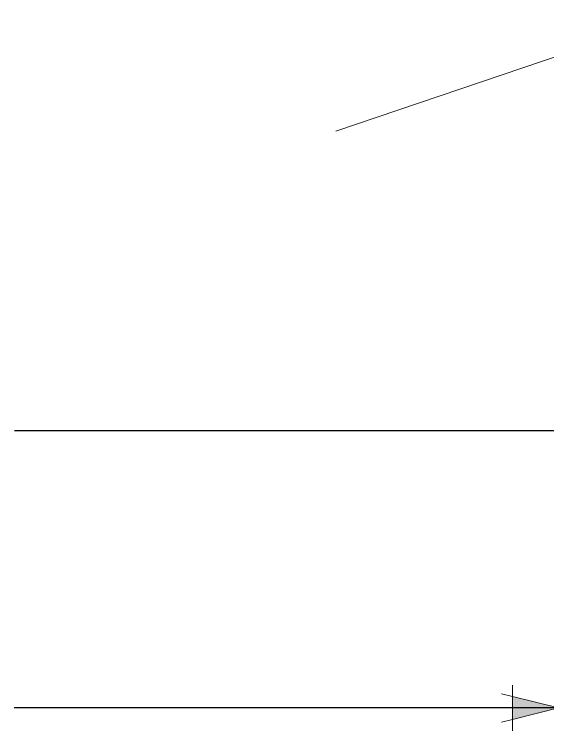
# Model space of a CAD drawing. Header units: inches. Extents: x -91.8 to 4.4, y 308.6 to 398.2.
# Drawn here: x -59.97 to -48.42, y 379.54 to 395.06 of the extents above; entities that cross this region are included whole.
import ezdxf

# ---------------------------------------------------------------- set-up
doc = ezdxf.new("R2010")
doc.units = ezdxf.units.IN
doc.header["$MEASUREMENT"] = 0
doc.layers.add('DIM', color=3, linetype='Continuous', lineweight=13)
doc.styles.add('ARCTEXT', font='arctext.shx', dxfattribs={"width": 0.85})
doc.dimstyles.new('ARCTEXT1-4', dxfattribs={"dimtxt": 4, "dimasz": 2, "dimexe": 2, "dimexo": 2, "dimgap": 2, "dimtad": 1, "dimdec": 4, "dimzin": 3, "dimdsep": 46, "dimlunit": 4, "dimtxsty": 'ARCTEXT', "dimblk": 'ARCHTICK', "dimcen": 2, "dimaunit": 1, "dimadec": 0, "dimazin": 0, "dimtfac": 1, "dimtdec": 4, "dimtmove": 2, "dimatfit": 3, "dimldrblk": 'arrow', "dimfxl": 0, "dimtolj": 1, "dimtzin": 0, "dimarcsym": 0})

# ---------------------------------------------------------------- blocks, each defined once
blk = doc.blocks.new('_ArchTick')
at = {"color": 0, "linetype": 'ByBlock', "const_width": 0.15}
blk.add_lwpolyline([(-0.5, -0.5), (0.5, 0.5)], dxfattribs=at)
blk = doc.blocks.new('arrow')
at = {"layer": 'DIM'}
blk.add_hatch(color=253, dxfattribs=at).paths.add_polyline_path([(-2, 0.5), (-2, -0.5), (0, 0)])
at = {"layer": 'DIM', "lineweight": 9}
for points in [[(-2, 0.983), (-2, 0.5), (-2.469, 0.617)], [(0.374, 0.094), (0, 0)], [(0.374, -0.094), (0, 0)], [(-2, -0.983), (-2, -0.5), (-2.469, -0.617)]]:
    blk.add_lwpolyline(points, dxfattribs=at)
at = {"layer": 'DIM', "lineweight": 15}
blk.add_lwpolyline([(0, 0), (-2, -0.5), (-2, 0.5), (0, 0)], dxfattribs=at)

msp = doc.modelspace()

# ---------------------------------------------------------------- linework, layer by layer
at = {"layer": 'DIM'}
msp.add_line((-45.548, 395.061), (-53.013, 392.53), dxfattribs=at)

# ---------------------------------------------------------------- leaders
for points in [[(-43.931, 386.035), (-55.975, 386.036), (-59.966, 386.036)], [(-48.185, 380.031), (-55.665, 380.031), (-59.971, 380.032)]]:
    msp.add_leader(points, dimstyle='ARCTEXT1-4', override={"dimasz": 0.5, "dimtad": 0}, dxfattribs=at)

doc.saveas('drawing.dxf')
